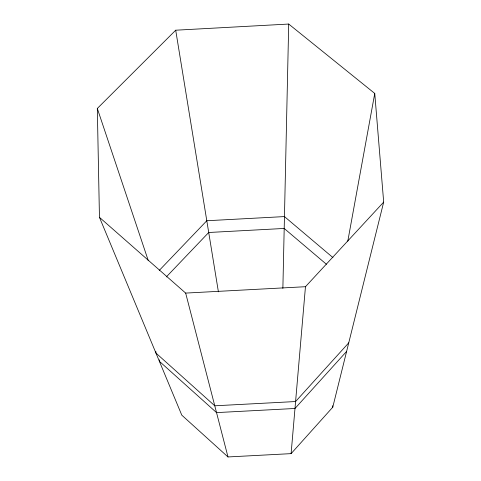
<?xml version="1.0" encoding="UTF-8"?>
<svg xmlns="http://www.w3.org/2000/svg" width="481" height="481" viewBox="0 0 481 481"><rect width="100%" height="100%" fill="white"/><g stroke="black" fill="none" stroke-linecap="round" stroke-linejoin="round"><path stroke-width="0.72" d="M282.87 288.378L288.708 24.05L175.703 30.207L97.318 108.459L99.453 217.34L181.794 415.163L227.988 456.95L291.101 453.637L332.762 407.215L383.682 202.098L374.753 93.44L288.708 24.05M291.101 453.637L305.465 286.712L383.682 202.098M347.793 241.161L374.753 93.44M348.743 342.833L295.587 401.539L214.773 405.796L155.934 353.048L155.892 351.563M346.621 351.389L294.991 408.477L216.534 412.608L159.373 361.303L159.325 359.812M166.312 276.936L208.718 232.491L284.193 228.451L326.437 264.279M159.241 270.448L206.8 220.743L284.457 216.582L332.942 257.594M99.453 217.34L185.66 293.091L305.465 286.712M97.318 108.459L148.316 260.738M185.66 293.091L227.988 456.95M175.703 30.207L218.398 291.811M332.66 405.723L332.762 407.215"/></g></svg>
